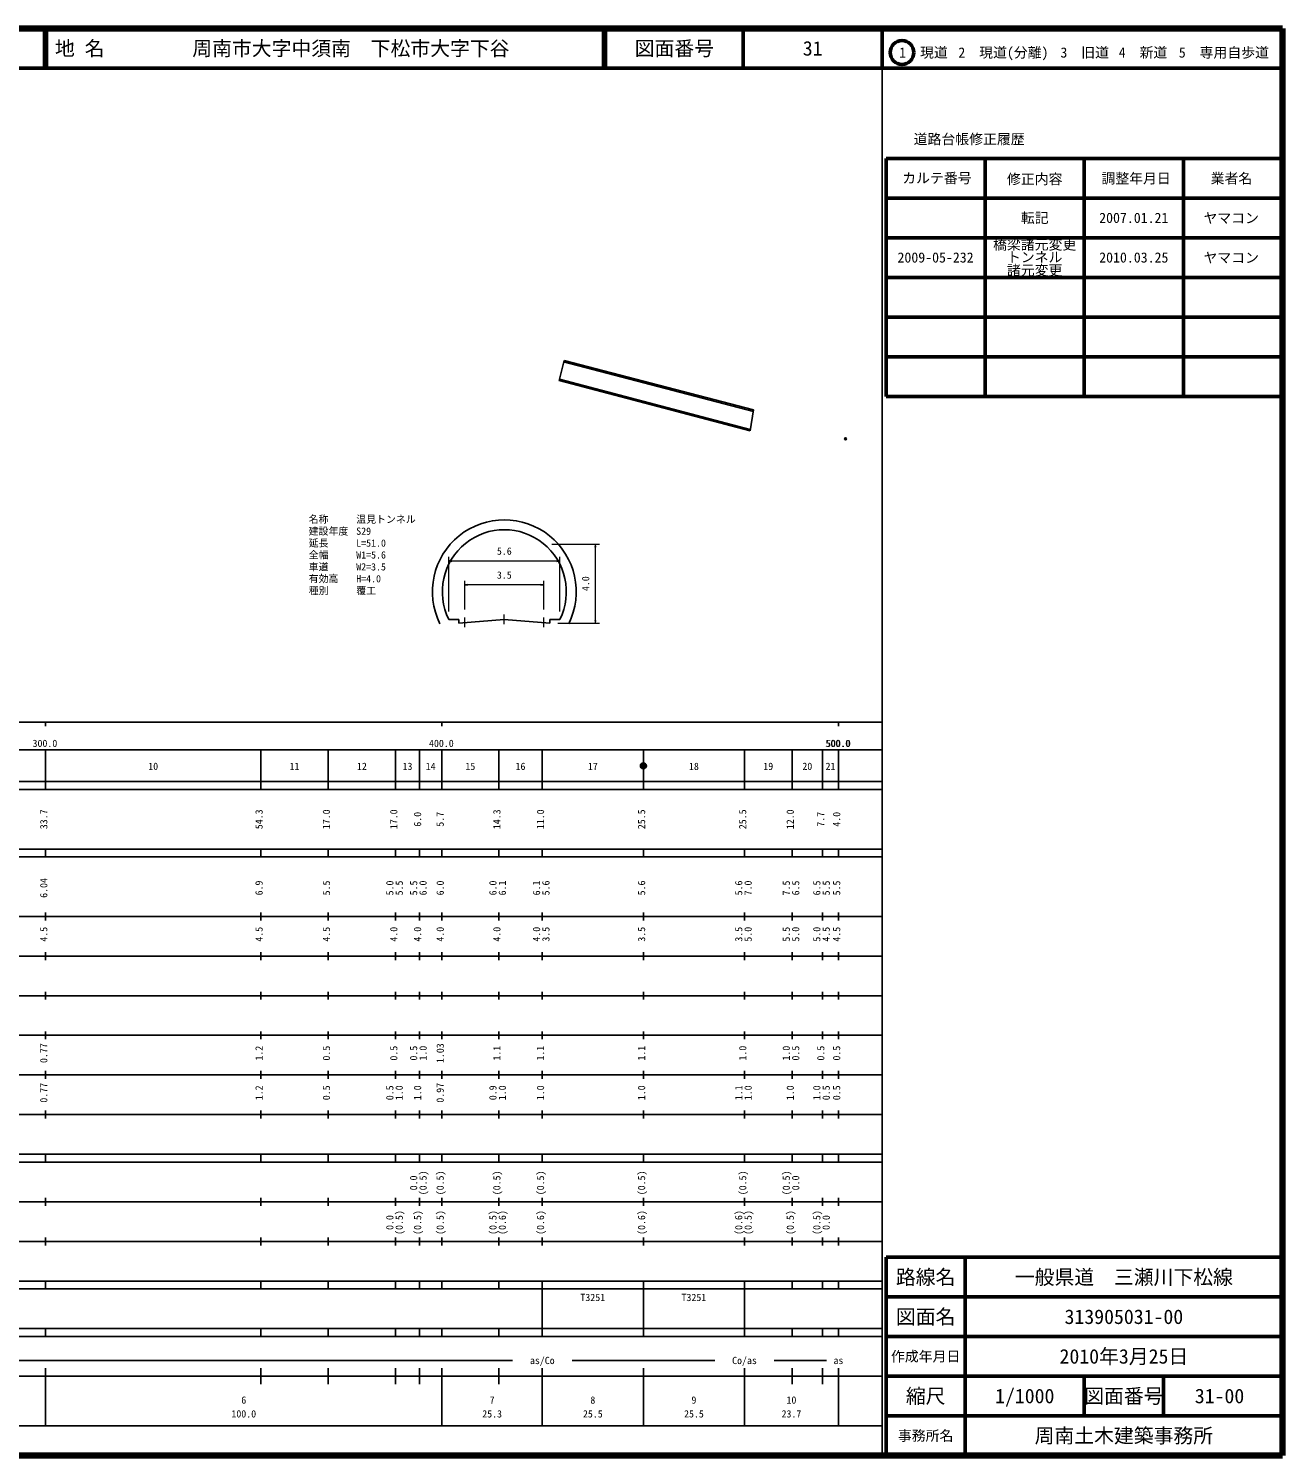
# Model space of a CAD drawing. Units: millimetres on the paper, with parts at other scales. Extents: x 40 to 680, y 20 to 380.
# Drawn here: x 363.7 to 680, y 20 to 380 of the extents above; entities that cross this region are included whole.
import ezdxf
from ezdxf.enums import TextEntityAlignment as Align

# ---------------------------------------------------------------- set-up
doc = ezdxf.new("R2010")
doc.units = ezdxf.units.MM
doc.header["$PDMODE"] = 32
doc.header["$PDSIZE"] = 0.5
doc.linetypes.add('CHAIN', pattern=[18.5, 12, -1.5, 3.5, -1.5])
for name, color, linetype, lineweight in [('M-BGD', 7, 'Continuous', 25), ('M-BMK', 2, 'CHAIN', 13), ('M-STR-HTXT', 7, 'Continuous', 13), ('M-TTL', 2, 'Continuous', 140), ('M-TTL-BAND', 7, 'Continuous', 25), ('M-TTL-FRAM', 2, 'Continuous', 50), ('M-TTL-LINE', 7, 'Continuous', 50)]:
    doc.layers.add(name, color=color, linetype=linetype, lineweight=lineweight)
doc.layers.add('M-OTRS', color=6, linetype='Continuous')
doc.layers.add('M-TTL-TXT', color=7, linetype='Continuous')
doc.styles.add('ＭＳ ゴシック', font='')
doc.styles.get('ＭＳ ゴシック').set_extended_font_data('MS Gothic')

# ---------------------------------------------------------------- blocks, each defined once
blk = doc.blocks.new('open_arrow')
at = {"color": 0, "linetype": 'Continuous', "lineweight": -2}
blk.add_lwpolyline([(7.5, 1.25), (0, 0), (7.5, -1.25)], dxfattribs=at)

msp = doc.modelspace()

# ---------------------------------------------------------------- hatches: boundary and pattern name
at = {"layer": 'M-TTL-BAND'}
msp.add_hatch(color=256, dxfattribs=at).paths.add_polyline_path([(519.55, 194, 1), (518.05, 194, 1)])

# ---------------------------------------------------------------- linework, layer by layer
at = {"layer": 'M-BGD'}
for p, q in [((498.777, 296.231), (497.537, 291.187)), ((498.69, 295.877), (546.538, 283.41)), ((498.777, 296.231), (546.6, 283.77)), ((545.7, 278.521), (497.537, 291.187)), ((545.76, 278.873), (497.622, 291.533)), ((546.6, 283.77), (545.7, 278.521)), ((469.721, 230.945), (472.221, 230.945)), ((472.221, 230.945), (472.221, 229.945)), ((495.221, 230.945), (495.221, 229.945)), ((495.221, 230.945), (497.721, 230.945))]:
    msp.add_line(p, q, dxfattribs=at)
msp.add_lwpolyline([(495.221, 229.945), (483.721, 230.945), (472.221, 229.945)], dxfattribs=at)
for radius in [18.141, 15.641]:
    msp.add_arc((483.721, 237.919), radius, 333.52117, 206.47883, dxfattribs=at)
at = {"layer": 'M-BMK'}
for p, q in [((473.721, 228.944), (473.721, 231.447)), ((483.721, 229.697), (483.721, 232.194)), ((493.721, 228.944), (493.721, 231.447))]:
    msp.add_line(p, q, dxfattribs=at)
at = {"layer": 'M-OTRS'}
msp.add_point((569.812, 276.495), dxfattribs=at)
at = {"layer": 'M-STR-HTXT'}
for p, q in [((495.721, 249.945), (507.7, 249.945)), ((506.7, 229.945), (506.7, 249.945)), ((469.721, 232.945), (469.721, 246.69)), ((469.721, 245.69), (497.721, 245.69)), ((497.721, 232.945), (497.721, 246.69)), ((473.721, 233.447), (473.721, 240.652)), ((493.721, 239.652), (473.721, 239.652)), ((493.721, 233.447), (493.721, 240.652)), ((497.221, 229.945), (507.7, 229.945))]:
    msp.add_line(p, q, dxfattribs=at)
at = {"layer": 'M-TTL'}
for p, q in [((680, 380), (40, 380)), ((680, 20), (680, 380)), ((40, 20), (680, 20))]:
    msp.add_line(p, q, dxfattribs=at)
at = {"layer": 'M-TTL-BAND'}
for p, q in [((579, 20), (579, 370)), ((40, 205), (579, 205)), ((368, 205), (368, 204)), ((468, 205), (468, 204)), ((568, 205), (568, 204)), ((68, 198), (579, 198)), ((368, 188), (368, 198)), ((422.3, 188), (422.3, 198)), ((439.3, 188), (439.3, 198)), ((456.3, 188), (456.3, 198)), ((462.3, 188), (462.3, 198)), ((468, 188), (468, 198)), ((482.3, 188), (482.3, 198)), ((493.3, 188), (493.3, 198)), ((518.8, 188), (518.8, 198)), ((544.3, 188), (544.3, 198)), ((556.3, 188), (556.3, 198)), ((564, 188), (564, 198)), ((568, 188), (568, 198)), ((40, 190), (579, 190)), ((40, 188), (579, 188)), ((40, 173), (579, 173)), ((368, 171), (368, 173)), ((422.3, 171), (422.3, 173)), ((439.3, 171), (439.3, 173)), ((456.3, 171), (456.3, 173)), ((462.3, 171), (462.3, 173)), ((468, 171), (468, 173)), ((482.3, 171), (482.3, 173)), ((493.3, 171), (493.3, 173)), ((518.8, 171), (518.8, 173)), ((544.3, 171), (544.3, 173)), ((556.3, 171), (556.3, 173)), ((564, 171), (564, 173)), ((568, 171), (568, 173)), ((40, 171), (579, 171)), ((40, 156), (579, 156)), ((368, 155), (368, 157)), ((422.3, 155), (422.3, 157)), ((439.3, 155), (439.3, 157)), ((456.3, 155), (456.3, 157)), ((462.3, 155), (462.3, 157)), ((468, 155), (468, 157)), ((482.3, 155), (482.3, 157)), ((493.3, 155), (493.3, 157)), ((518.8, 155), (518.8, 157)), ((544.3, 155), (544.3, 157)), ((556.3, 155), (556.3, 157)), ((564, 155), (564, 157)), ((568, 155), (568, 157)), ((46, 146), (579, 146)), ((368, 145), (368, 147)), ((422.3, 145), (422.3, 147)), ((439.3, 145), (439.3, 147)), ((456.3, 145), (456.3, 147)), ((462.3, 145), (462.3, 147)), ((468, 145), (468, 147)), ((482.3, 145), (482.3, 147)), ((493.3, 145), (493.3, 147)), ((518.8, 145), (518.8, 147)), ((544.3, 145), (544.3, 147)), ((556.3, 145), (556.3, 147)), ((564, 145), (564, 147)), ((568, 145), (568, 147)), ((368, 135), (368, 137)), ((422.3, 135), (422.3, 137)), ((439.3, 135), (439.3, 137)), ((456.3, 135), (456.3, 137)), ((462.3, 135), (462.3, 137)), ((468, 135), (468, 137)), ((482.3, 135), (482.3, 137)), ((493.3, 135), (493.3, 137)), ((518.8, 135), (518.8, 137)), ((544.3, 135), (544.3, 137)), ((556.3, 135), (556.3, 137)), ((564, 135), (564, 137)), ((568, 135), (568, 137)), ((52, 136), (579, 136)), ((46, 126), (579, 126)), ((368, 125), (368, 127)), ((422.3, 125), (422.3, 127)), ((439.3, 125), (439.3, 127)), ((456.3, 125), (456.3, 127)), ((462.3, 125), (462.3, 127)), ((468, 125), (468, 127)), ((482.3, 125), (482.3, 127)), ((493.3, 125), (493.3, 127)), ((518.8, 125), (518.8, 127)), ((544.3, 125), (544.3, 127)), ((556.3, 125), (556.3, 127)), ((564, 125), (564, 127)), ((568, 125), (568, 127)), ((52, 116), (579, 116)), ((368, 115), (368, 117)), ((422.3, 115), (422.3, 117)), ((439.3, 115), (439.3, 117)), ((456.3, 115), (456.3, 117)), ((462.3, 115), (462.3, 117)), ((468, 115), (468, 117)), ((482.3, 115), (482.3, 117)), ((493.3, 115), (493.3, 117)), ((518.8, 115), (518.8, 117)), ((544.3, 115), (544.3, 117)), ((556.3, 115), (556.3, 117)), ((564, 115), (564, 117)), ((568, 115), (568, 117)), ((46, 106), (579, 106)), ((368, 105), (368, 107)), ((422.3, 105), (422.3, 107)), ((439.3, 105), (439.3, 107)), ((456.3, 105), (456.3, 107)), ((462.3, 105), (462.3, 107)), ((468, 105), (468, 107)), ((482.3, 105), (482.3, 107)), ((493.3, 105), (493.3, 107)), ((518.8, 105), (518.8, 107)), ((544.3, 105), (544.3, 107)), ((556.3, 105), (556.3, 107)), ((564, 105), (564, 107)), ((568, 105), (568, 107)), ((40, 96), (579, 96)), ((40, 94), (579, 94)), ((368, 94), (368, 96)), ((422.3, 94), (422.3, 96)), ((439.3, 94), (439.3, 96)), ((456.3, 94), (456.3, 96)), ((462.3, 94), (462.3, 96)), ((468, 94), (468, 96)), ((482.3, 94), (482.3, 96)), ((493.3, 94), (493.3, 96)), ((518.8, 94), (518.8, 96)), ((544.3, 94), (544.3, 96)), ((556.3, 94), (556.3, 96)), ((564, 94), (564, 96)), ((568, 94), (568, 96)), ((49, 84), (579, 84)), ((368, 83), (368, 85)), ((422.3, 83), (422.3, 85)), ((439.3, 83), (439.3, 85)), ((456.3, 83), (456.3, 85)), ((462.3, 83), (462.3, 85)), ((468, 83), (468, 85)), ((482.3, 83), (482.3, 85)), ((493.3, 83), (493.3, 85)), ((518.8, 83), (518.8, 85)), ((544.3, 83), (544.3, 85)), ((556.3, 83), (556.3, 85)), ((564, 83), (564, 85)), ((568, 83), (568, 85)), ((40, 74), (579, 74)), ((368, 73), (368, 75)), ((422.3, 73), (422.3, 75)), ((439.3, 73), (439.3, 75)), ((456.3, 73), (456.3, 75)), ((462.3, 73), (462.3, 75)), ((468, 73), (468, 75)), ((482.3, 73), (482.3, 75)), ((493.3, 73), (493.3, 75)), ((518.8, 73), (518.8, 75)), ((544.3, 73), (544.3, 75)), ((556.3, 73), (556.3, 75)), ((564, 73), (564, 75)), ((568, 73), (568, 75)), ((40, 64), (579, 64)), ((40, 62), (579, 62)), ((368, 62), (368, 64)), ((422.3, 62), (422.3, 64)), ((439.3, 62), (439.3, 64)), ((456.3, 62), (456.3, 64)), ((462.3, 62), (462.3, 64)), ((468, 62), (468, 64)), ((482.3, 62), (482.3, 64)), ((493.3, 62), (493.3, 64)), ((493.3, 52), (493.3, 62)), ((518.8, 62), (518.8, 64)), ((518.8, 52), (518.8, 62)), ((518.8, 52), (518.8, 62)), ((544.3, 62), (544.3, 64)), ((544.3, 52), (544.3, 62)), ((556.3, 62), (556.3, 64)), ((564, 62), (564, 64)), ((568, 62), (568, 64)), ((40, 52), (579, 52)), ((368, 50), (368, 52)), ((422.3, 50), (422.3, 52)), ((439.3, 50), (439.3, 52)), ((456.3, 50), (456.3, 52)), ((462.3, 50), (462.3, 52)), ((468, 50), (468, 52)), ((482.3, 50), (482.3, 52)), ((493.3, 50), (493.3, 52)), ((518.8, 50), (518.8, 52)), ((544.3, 50), (544.3, 52)), ((556.3, 50), (556.3, 52)), ((564, 50), (564, 52)), ((568, 50), (568, 52)), ((40, 50), (579, 50)), ((101.5, 44), (485.8, 44)), ((500.8, 44), (536.8, 44)), ((551.8, 44), (565, 44)), ((40, 40), (579, 40)), ((368, 27.5), (368, 42)), ((422.3, 38), (422.3, 42)), ((439.3, 38), (439.3, 42)), ((456.3, 38), (456.3, 42)), ((462.3, 38), (462.3, 42)), ((468, 27.5), (468, 42)), ((482.3, 38), (482.3, 42)), ((493.3, 27.5), (493.3, 42)), ((518.8, 27.5), (518.8, 42)), ((544.3, 27.5), (544.3, 42)), ((556.3, 38), (556.3, 42)), ((564, 38), (564, 42)), ((568, 27.5), (568, 42)), ((68, 27.5), (579, 27.5))]:
    msp.add_line(p, q, dxfattribs=at)
msp.add_lwpolyline([(519.55, 194, 1), (518.05, 194, 1)], format="xyb", close=True, dxfattribs=at)
at = {"layer": 'M-TTL-FRAM'}
for p, q in [((580, 347.197), (580, 287.197)), ((580, 347.197), (680, 347.197)), ((580, 287.197), (680, 287.197)), ((680, 70), (580, 70)), ((580, 70), (580, 20))]:
    msp.add_line(p, q, dxfattribs=at)
at = {"layer": 'M-TTL-LINE'}
for p, q in [((367.75, 380), (367.75, 370)), ((368.25, 380), (368.25, 370)), ((508.747, 380), (508.747, 370)), ((509.247, 380), (509.247, 370)), ((543.997, 380), (543.997, 370)), ((579, 380), (579, 370)), ((40, 370), (680, 370)), ((605, 347.197), (605, 287.197)), ((630, 347.197), (630, 287.197)), ((655, 347.197), (655, 287.197)), ((580, 337.197), (680, 337.197)), ((580, 327.197), (680, 327.197)), ((580, 317.197), (680, 317.197)), ((580, 307.197), (680, 307.197)), ((580, 297.197), (680, 297.197)), ((600, 70), (600, 20)), ((680, 60), (580, 60)), ((680, 50), (580, 50)), ((680, 40), (580, 40)), ((630, 40), (630, 30)), ((650, 40), (650, 30)), ((680, 30), (580, 30))]:
    msp.add_line(p, q, dxfattribs=at)
msp.add_circle((584.031, 373.958), 3, dxfattribs=at)

# ---------------------------------------------------------------- block references
at = {"layer": 'M-STR-HTXT', "xscale": 0.1, "yscale": 0.1}
for p, rotation in [((506.7, 249.945), 270), ((497.721, 245.69), 180), ((493.721, 239.652), 180), ((506.7, 229.945), 90)]:
    msp.add_blockref('open_arrow', p, dxfattribs=dict(at, rotation=rotation))
for p in [(469.721, 245.69), (473.721, 239.652)]:
    msp.add_blockref('open_arrow', p, dxfattribs=at)

# ---------------------------------------------------------------- texts
at = {"layer": 'M-STR-HTXT', "style": 'ＭＳ ゴシック'}
for s, p in [('名称', (434.375, 254.728)), ('温見トンネル', (446.375, 254.728)), ('建設年度', (434.375, 251.728)), ('S29', (446.375, 251.728)), ('延長', (434.375, 248.728)), ('L=51.0', (446.375, 248.728)), ('全幅', (434.375, 245.728)), ('車道', (434.375, 242.728)), ('W1=5.6', (446.375, 245.728)), ('W2=3.5', (446.375, 242.728)), ('有効高', (434.375, 239.728)), ('H=4.0', (446.375, 239.728)), ('種別', (434.391, 236.709)), ('覆工', (446.391, 236.709))]:
    msp.add_text(s, height=1.833, dxfattribs=at).set_placement(p, align=Align.BOTTOM_LEFT)
for s, p in [('5.6', (483.721, 246.69)), ('3.5', (483.721, 240.652))]:
    msp.add_text(s, height=1.833, dxfattribs=at).set_placement(p, align=Align.BOTTOM_CENTER)
msp.add_text('4.0', height=1.833, rotation=90, dxfattribs=at).set_placement((505.7, 239.945), align=Align.BOTTOM_CENTER)
at = {"layer": 'M-TTL-BAND', "style": 'ＭＳ ゴシック'}
for s, p in [('300.0', (367.844, 198.195)), ('400.0', (467.844, 198.195)), ('500.0', (567.844, 198.195)), ('500.0', (568, 198.195)), ('10', (395.15, 192.405)), ('11', (430.8, 192.405)), ('12', (447.8, 192.405)), ('13', (459.3, 192.405)), ('14', (465.15, 192.405)), ('15', (475.15, 192.405)), ('16', (487.8, 192.405)), ('17', (506.05, 192.405)), ('18', (531.55, 192.405)), ('19', (550.3, 192.405)), ('20', (560.15, 192.405)), ('21', (566, 192.405)), ('as/Co', (493.3, 42.5)), ('Co/as', (544.3, 42.5)), ('as', (568, 42.5)), ('6', (418, 32.523)), ('7', (480.65, 32.523)), ('8', (506.05, 32.523)), ('9', (531.55, 32.523)), ('10', (556.15, 32.523)), ('100.0', (418, 29.033)), ('25.3', (480.65, 29.033)), ('25.5', (506.05, 29.033)), ('25.5', (531.55, 29.033)), ('23.7', (556.15, 29.033))]:
    msp.add_text(s, height=1.833, dxfattribs=at).set_placement(p, align=Align.BOTTOM_CENTER)
for s, p in [('33.7', (369, 180.5)), ('54.3', (423.3, 180.5)), ('17.0', (440.3, 180.5)), ('17.0', (457.3, 180.5)), ('6.0', (463.3, 180.5)), ('5.7', (469, 180.5)), ('14.3', (483.3, 180.5)), ('11.0', (494.3, 180.5)), ('25.5', (519.8, 180.5)), ('25.5', (545.3, 180.5)), ('12.0', (557.3, 180.5)), ('7.7', (565, 180.5)), ('4.0', (569, 180.5)), ('6.04', (369, 163.174)), ('6.9', (423.3, 163.174)), ('5.5', (440.3, 163.174)), ('5.0', (456.3, 163.174)), ('5.5', (458.67, 163.174)), ('5.5', (462.3, 163.174)), ('6.0', (464.67, 163.174)), ('6.0', (469, 163.174)), ('6.0', (482.3, 163.174)), ('6.1', (484.67, 163.174)), ('6.1', (493.3, 163.174)), ('5.6', (495.67, 163.174)), ('5.6', (519.8, 163.174)), ('5.6', (544.3, 163.174)), ('7.0', (546.67, 163.174)), ('7.5', (556.3, 163.174)), ('6.5', (558.67, 163.174)), ('6.5', (564, 163.174)), ('5.5', (566.37, 163.174)), ('5.5', (569, 163.174)), ('4.5', (369, 151.5)), ('4.5', (423.3, 151.5)), ('4.5', (440.3, 151.5)), ('4.0', (457.3, 151.5)), ('4.0', (463.3, 151.5)), ('4.0', (469, 151.5)), ('4.0', (483.3, 151.5)), ('4.0', (493.3, 151.5)), ('3.5', (495.67, 151.5)), ('3.5', (519.8, 151.5)), ('3.5', (544.3, 151.5)), ('5.0', (546.67, 151.5)), ('5.5', (556.3, 151.5)), ('5.0', (558.67, 151.5)), ('5.0', (564, 151.5)), ('4.5', (566.37, 151.5)), ('4.5', (569, 151.5)), ('0.77', (369, 121.5)), ('1.2', (423.3, 121.5)), ('0.5', (440.3, 121.5)), ('0.5', (457.3, 121.5)), ('0.5', (462.3, 121.5)), ('1.0', (464.67, 121.5)), ('1.03', (469, 121.5)), ('1.1', (483.3, 121.5)), ('1.1', (494.3, 121.5)), ('1.1', (519.8, 121.5)), ('1.0', (545.3, 121.5)), ('1.0', (556.3, 121.5)), ('0.5', (558.67, 121.5)), ('0.5', (565, 121.5)), ('0.5', (569, 121.5)), ('0.77', (369, 111.5)), ('1.2', (423.3, 111.5)), ('0.5', (440.3, 111.5)), ('0.5', (456.3, 111.5)), ('1.0', (458.67, 111.5)), ('1.0', (463.3, 111.5)), ('0.97', (469, 111.5)), ('0.9', (482.3, 111.5)), ('1.0', (484.67, 111.5)), ('1.0', (494.3, 111.5)), ('1.0', (519.8, 111.5)), ('1.1', (544.3, 111.5)), ('1.0', (546.67, 111.5)), ('1.0', (557.3, 111.5)), ('1.0', (564, 111.5)), ('0.5', (566.37, 111.5)), ('0.5', (569, 111.5)), ('0.0', (462.3, 88.764)), ('(0.5)', (464.67, 88.764)), ('(0.5)', (469, 88.764)), ('(0.5)', (483.3, 88.764)), ('(0.5)', (494.3, 88.764)), ('(0.5)', (519.8, 88.764)), ('(0.5)', (545.3, 88.764)), ('(0.5)', (556.3, 88.764)), ('0.0', (558.67, 88.764)), ('0.0', (456.3, 78.764)), ('(0.5)', (458.67, 78.764)), ('(0.5)', (463.3, 78.764)), ('(0.5)', (469, 78.764)), ('(0.5)', (482.3, 78.764)), ('(0.6)', (484.67, 78.764)), ('(0.6)', (494.3, 78.764)), ('(0.6)', (519.8, 78.764)), ('(0.6)', (544.3, 78.764)), ('(0.5)', (546.67, 78.764)), ('(0.5)', (557.3, 78.764)), ('(0.5)', (564, 78.764)), ('0.0', (566.37, 78.764))]:
    msp.add_text(s, height=1.833, rotation=90, dxfattribs=at).set_placement(p, align=Align.BOTTOM_CENTER)
for p in [(502.925, 58.405), (528.425, 58.405)]:
    msp.add_text('T3251', height=1.833, dxfattribs=at).set_placement(p, align=Align.BOTTOM_LEFT)
at = {"layer": 'M-TTL-TXT', "style": 'ＭＳ ゴシック'}
for s, p in [('地 名', (370.38, 375)), ('周南市大字中須南\u3000下松市大字下谷', (405.024, 375))]:
    msp.add_text(s, height=3.666, dxfattribs=at).set_placement(p, align=Align.MIDDLE_LEFT)
for s, height, p in [('図面番号', 3.666, (526.622, 375)), ('31', 3.666, (561.497, 375)), ('1\u3000現道', 2.566, (589.448, 373.958)), ('2\u3000現道(分離)', 2.566, (609.619, 373.958)), ('3\u3000旧道', 2.566, (630.121, 373.958)), ('4\u3000新道', 2.566, (644.824, 373.958)), ('5\u3000専用自歩道', 2.566, (665.228, 373.958)), ('道路台帳修正履歴', 2.566, (600.968, 352.113)), ('カルテ番号', 2.566, (592.839, 342.277)), ('修正内容', 2.566, (617.509, 342.023)), ('調整年月日', 2.566, (643.089, 342.197)), ('業者名', 2.566, (667.134, 342.197)), ('転記', 2.566, (617.5, 332.245)), ('2007.01.21', 2.566, (642.5, 332.245)), ('ヤマコン', 2.566, (667.077, 332.189)), ('橋梁諸元変更', 2.566, (617.5, 325.502)), ('2009-05-232', 2.566, (592.5, 322.245)), ('諸元変更', 2.566, (617.5, 319.014)), ('トンネル', 2.566, (617.5, 322.33)), ('2010.03.25', 2.566, (642.5, 322.245)), ('ヤマコン', 2.566, (667.077, 322.189)), ('路線名', 3.666, (590, 65)), ('路線名', 3.666, (590, 65)), ('一般県道\u3000三瀬川下松線', 3.666, (640, 65)), ('図面名', 3.666, (590, 55)), ('図面名', 3.666, (590, 55)), ('313905031-00', 3.666, (640, 55)), ('2010年3月25日', 3.666, (640, 45)), ('作成年月日', 2.566, (590, 45)), ('作成年月日', 2.566, (590, 45)), ('縮尺', 3.666, (590, 35)), ('縮尺', 3.666, (590, 35)), ('1/1000', 3.666, (615, 35)), ('図面番号', 3.666, (640, 35)), ('図面番号', 3.666, (640, 35)), ('31-00', 3.666, (664.125, 35)), ('事務所名', 2.566, (590, 25)), ('事務所名', 2.566, (590, 25)), ('周南土木建築事務所', 3.666, (640, 25))]:
    msp.add_text(s, height=height, dxfattribs=at).set_placement(p, align=Align.MIDDLE_CENTER)

doc.saveas('drawing.dxf')
